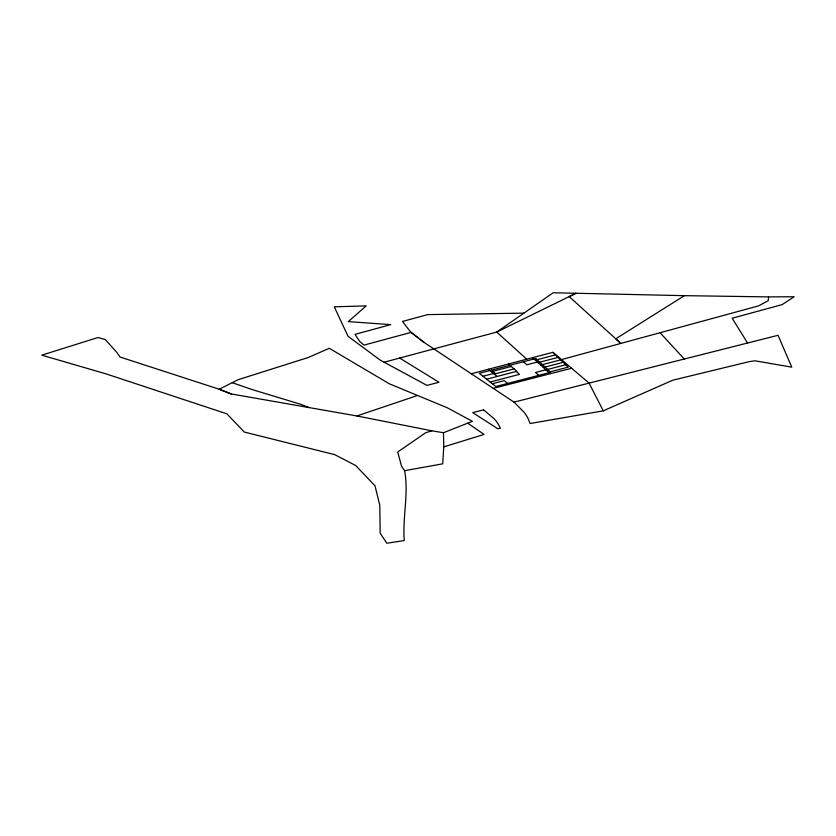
<?xml version="1.0" encoding="UTF-8"?>
<svg xmlns="http://www.w3.org/2000/svg" width="836" height="836" viewBox="0 0 836 836"><rect width="100%" height="100%" fill="white"/><g stroke="black" fill="none" stroke-linecap="round" stroke-linejoin="round"><path stroke-width="1.25" d="M443.477 432.714L443.77 446.884L442.704 463.823L404.624 470.689L401.552 466.195L397.717 452.004L425.587 432.797L431.773 430.801L443.477 432.714L472.434 421.323L447.155 407.717L389.273 383.776L329.269 348.278L308.474 357.421L238.302 379.649L219.178 389.221L119.976 356.993L116.821 352.405L105.346 339.615L98.042 337.514L41.8 355.164L106.642 374.068L226.849 413.82L244.321 432.055L334.682 454.627L355.76 465.579L375.009 485.82L379.774 505.247L380.192 533.243L386.849 543.243L404.248 540.547C402.45 517.17 408.846 493.909 404.624 470.689M747.541 343.011L732.179 318.213L782.12 304.638L794.2 296.749L768.556 296.895L768.305 300.636L758.576 305.871L561.458 359.605M768.556 296.895L684.37 295.662L615.777 338.81L620.866 343.408L569.191 296.602L576.014 293.258L496.72 332.07L384.1 362.218L380.14 360.065L348.037 336.281L334.285 306.812L366.178 305.882L348.319 321.609L390.757 324.64L355.039 334.358L359.773 341.516L364.015 345.111L411.103 332.383L424.061 342.405L514.004 402.126L523.858 412.033A451.952 109.997 -7.4 0 1 527.986 418.261L530.118 423.528L603.278 410.831L672.781 380.202L749.108 361.664L755.065 360.807L791.765 367.171L778.055 335.299L514.004 402.126M231.185 393.944L219.189 389.221L231.206 393.944L356.836 415.941L417.373 395.553M443.77 446.884L484.075 434.438L467.742 423.173M471.305 373.755L552.899 352.322L589.046 383.066L603.278 410.831M491.359 371.696L511.287 366.471M535.343 360.159L555.512 354.872M482.968 376.273L495.037 373.117L491.411 370.149M539.063 361.58L526.858 364.778L523.451 361.737M494.295 374.089L514.119 368.895M538.05 362.636L558.103 357.38M486.656 379.21L516.909 371.299L508.424 364.005M540.714 365.081L560.663 359.867M543.348 367.506L563.192 362.322M490.157 382L519.511 374.34L516.199 371.487M492.341 383.724L504.202 380.631L507.651 383.463M547.496 369.355L535.489 372.48L538.739 375.374M545.96 369.899L565.7 364.747M493.271 388.374L571.625 368.258M523.869 313.155L427.729 314.597L402.513 321.452L410.507 331.934L424.061 342.405M684.37 295.662L553.171 292.757L496.72 332.07L526.743 359.198M356.836 415.941L431.773 430.801M232.241 382.679L252.462 389.67L300.657 404.269L309.006 407.56M384.1 362.218L426.977 385.396L438.942 382.261L399.681 358.048M488.391 369.272L497.19 376.461M532.616 357.651L548.541 372.26L568.177 367.15L552.899 352.322M660.043 332.728L684.276 358.999M535.74 358.508L479.268 373.337L495.863 386.525L550.663 372.271L535.74 358.508M483.574 409.859L472.695 412.629L497.713 428.69L500.409 428.293L499.207 425.764A422.18 102.326 -7.4 0 0 494.295 418.909L483.574 409.859"/></g></svg>
